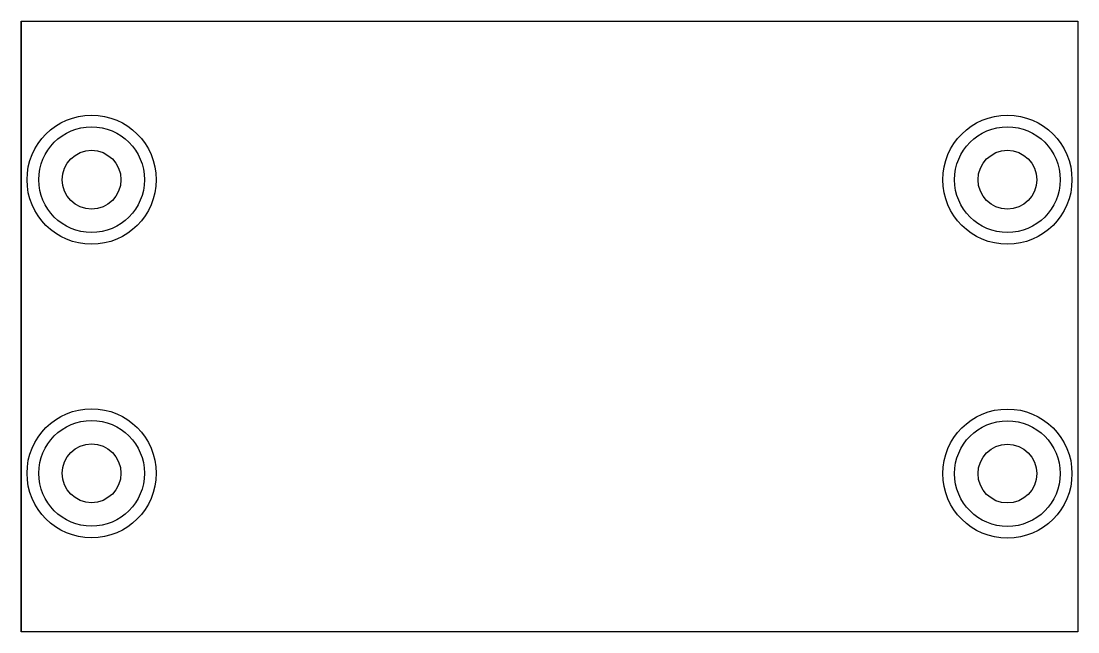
# Model space of a CAD drawing. Header units: millimetres. Extents: x 0 to 90, y 0 to 52.
import ezdxf

# ---------------------------------------------------------------- set-up
doc = ezdxf.new("R2010")
doc.units = ezdxf.units.MM
doc.layers.get('0').update_dxf_attribs({"linetype": 'CONTINUOUS'})

msp = doc.modelspace()

# ---------------------------------------------------------------- linework, layer by layer
msp.add_line((0, 52), (0, 0))
msp.add_lwpolyline([(0, 0), (0, 52), (90, 52), (90, 0)], close=True)
for centre, radius in [((6, 38.5), 5.5), ((84, 38.5), 5.5), ((6, 38.5), 4.5), ((84, 38.5), 4.5), ((6, 38.5), 2.5), ((84, 38.5), 2.5), ((6, 13.5), 5.5), ((84, 13.474), 5.5), ((6, 13.5), 4.5), ((84, 13.474), 4.5), ((6, 13.5), 2.5), ((84, 13.474), 2.5)]:
    msp.add_circle(centre, radius)

doc.saveas('drawing.dxf')
